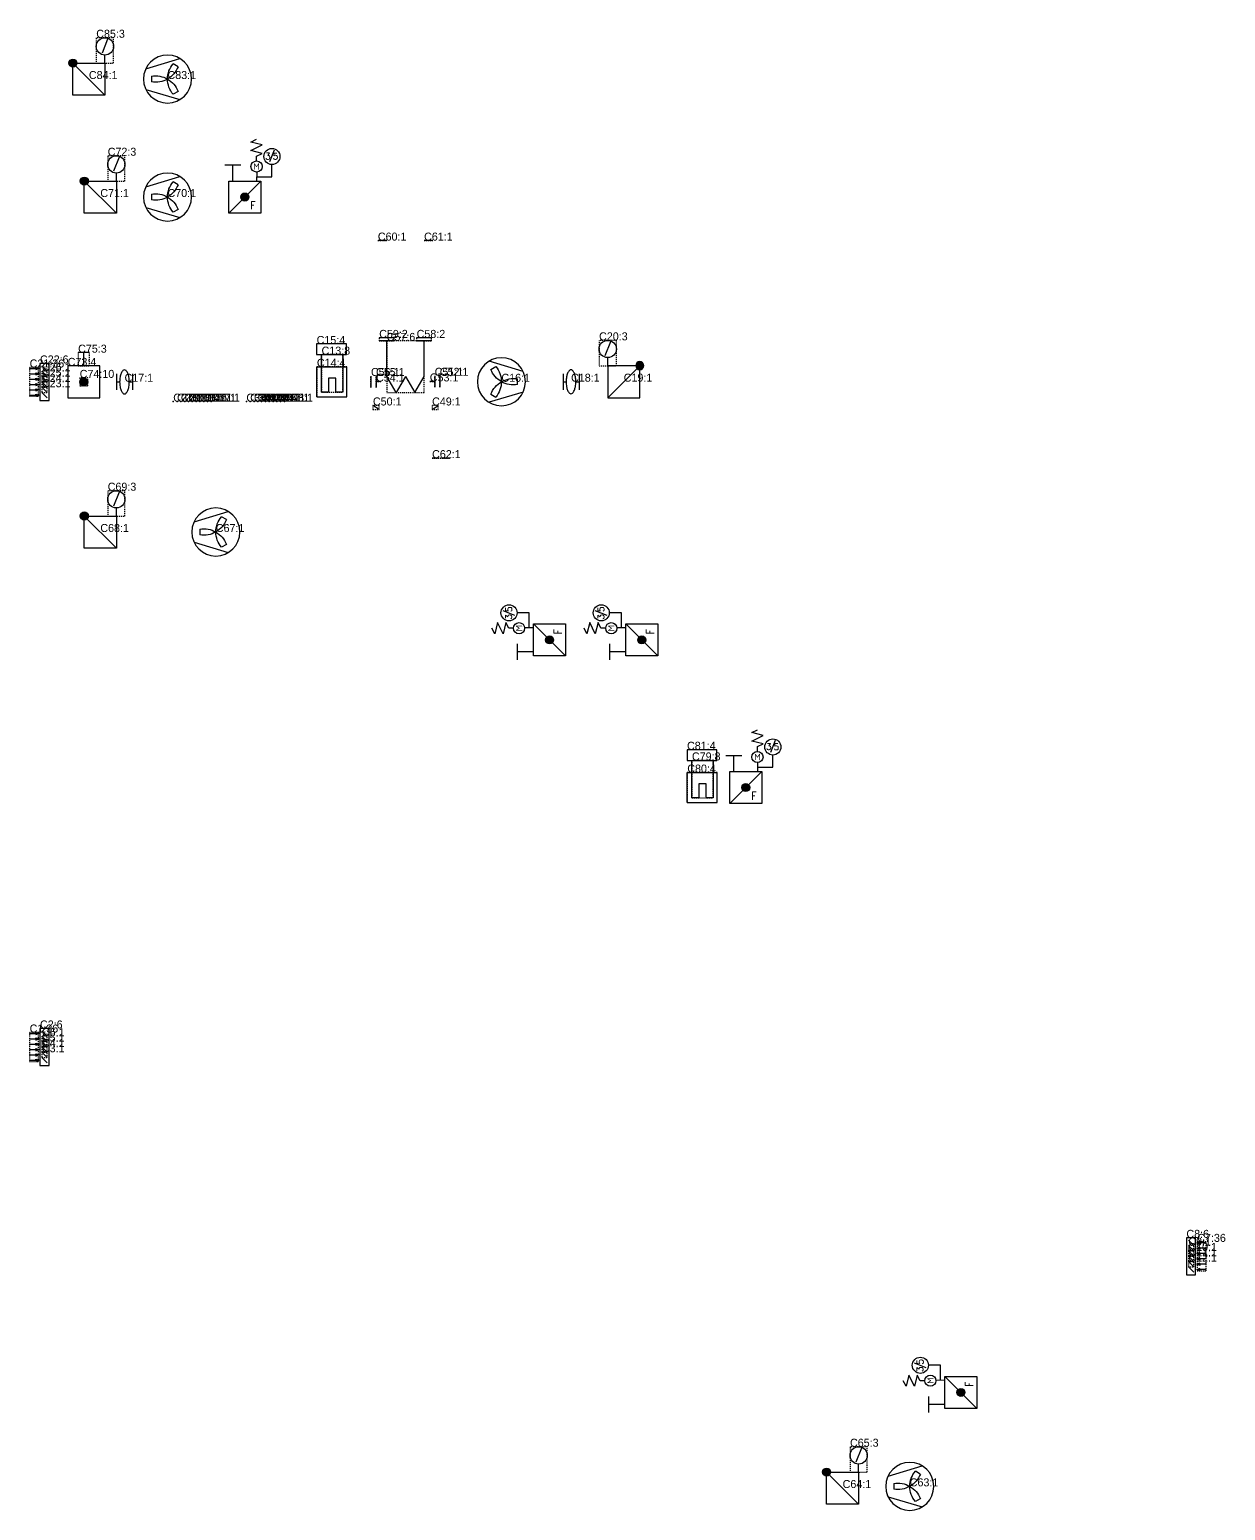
# Model space of a CAD drawing. Header units: metres. Extents: x -1371 to 1516, y -1511 to 574.
# Drawn here: x 220.6 to 594, y 111.1 to 573.6 of the extents above; entities that cross this region are included whole.
import ezdxf
from ezdxf.enums import TextEntityAlignment as Align

# ---------------------------------------------------------------- set-up
doc = ezdxf.new("R2010")
doc.units = ezdxf.units.M
doc.linetypes.add('DASHED', pattern=[0.6, 0.3, -0.3])
doc.linetypes.add('DASHEDX2', pattern=[38.1, 25.4, -12.7])
for name, color, linetype in [('05Basic', 3, 'Continuous'), ('1', 7, 'Continuous'), ('AI_BBOX', 1, 'DASHED'), ('AI_SEG_BBOX', 4, 'DASHED'), ('V-10_fire damper', 3, 'Continuous'), ('通风设备', 3, 'Continuous')]:
    doc.layers.add(name, color=color, linetype=linetype)
doc.styles.add('HZ', font='txt_____.ttf', dxfattribs={"width": 0.7, "bigfont": 'HZTXT'})
doc.styles.add('ISOCP', font='isocpeur.ttf')
doc.styles.add('ROMAND', font='romand__.ttf', dxfattribs={"width": 0.7, "bigfont": 'OCHINESE.shx'})

# ---------------------------------------------------------------- blocks, each defined once
blk = doc.blocks.new('ms1008_k01')
at = {"color": 0, "transparency": 33554687}
for p, q in [((-3.22, 6.77), (-6.42, -3.88)), ((-0.89, 5), (0.91, 5)), ((3.22, 6.77), (6.42, -3.88)), ((-3.86, -3.3), (-4.77, -1.75)), ((3.86, -3.3), (4.77, -1.75))]:
    blk.add_line(p, q, dxfattribs=at)
blk.add_circle((0, 0), 7.5, dxfattribs=at)
for centre, start, end in [((6.5, 3.73), 170.2818, 209.8588), ((-6.49, 3.77), 329.8588, 9.4702), ((0.05, -7.5), 90.369, 129.9804), ((-6.52, 3.71), 290.792, 330.369), ((-0.05, -7.5), 50.0196, 89.631), ((6.52, 3.71), 209.631, 249.208)]:
    blk.add_arc(centre, 7.5, start, end, dxfattribs=at)
blk = doc.blocks.new('ms0221')
at = {"color": 0, "transparency": 33554687}
for p, q in [((-2.5, 2.5), (-2.5, -2.5)), ((2.5, 2.5), (2.5, -2.5)), ((-2.53, -0.03), (-1.53, -0.03)), ((1.47, -0.03), (2.47, -0.03))]:
    blk.add_line(p, q, dxfattribs=at)
for centre, radius, start, end in [((7.86, -0.03), 9.4, 170.6129, 180), ((3.94, 0.62), 5.42, 158.2424, 170.6129), ((1.48, 1.6), 2.77, 136.0636, 158.2424), ((-0.03, 3.06), 0.67, 90, 136.0636), ((-0.03, 3.06), 0.67, 43.9364, 90), ((-1.55, 1.6), 2.77, 21.7576, 43.9364), ((-4.01, 0.62), 5.42, 9.3871, 21.7576), ((-7.93, -0.03), 9.4, 0, 9.3871), ((7.86, -0.03), 9.4, 180, 189.3871), ((3.94, -0.68), 5.42, 189.3871, 201.7576), ((1.48, -1.66), 2.77, 201.7576, 223.9364), ((-0.03, -3.12), 0.67, 223.9364, 270), ((-0.03, -3.12), 0.67, 270, 316.0636), ((-1.55, -1.66), 2.77, 316.0636, 338.2424), ((-4.01, -0.68), 5.42, 338.2424, 350.6129), ((-7.93, -0.03), 9.4, 350.6129, 360)]:
    blk.add_arc(centre, radius, start, end, dxfattribs=at)
blk = doc.blocks.new('ms1821')
at = {"color": 0, "transparency": 33554687}
for p, q in [((-5, 5), (5, -5)), ((-5, 5), (5, 5)), ((-5, -5), (-5, 5)), ((5, 5), (5, -5)), ((5, -5), (-5, -5))]:
    blk.add_line(p, q, dxfattribs=at)
for radius in [1.25, 1.12, 1, 0.875, 0.75, 0.625, 0.5, 0.375, 0.25, 0.125]:
    blk.add_circle((-5, 5), radius, dxfattribs=at)
blk = doc.blocks.new('防火阀vaf')
at = {"color": 3}
for p, q in [((1660.48, 1013.01), (1662.23, 1013.89)), ((1663.98, 1012.14), (1660.48, 1013.01)), ((1660.48, 1010.39), (1663.98, 1012.14)), ((1663.98, 1009.51), (1660.48, 1010.39)), ((1662.23, 1008.64), (1663.98, 1009.51)), ((1662.23, 1007.15), (1662.23, 1008.64)), ((1667.77, 1010.51), (1666.31, 1006.81)), ((1652.32, 1005.87), (1657.32, 1005.87)), ((1654.82, 1000.87), (1654.82, 1005.87)), ((1662.32, 1000.87), (1662.38, 1003.66)), ((1653.57, 1000.87), (1663.57, 1000.87)), ((1653.57, 990.87), (1663.57, 1000.87)), ((1653.57, 990.87), (1653.57, 1000.87)), ((1663.57, 1000.87), (1663.57, 990.87)), ((1663.57, 990.87), (1653.57, 990.87))]:
    blk.add_line(p, q, dxfattribs=at)
at = {"color": 3, "linetype": 'Continuous'}
for p, q in [((1667.03, 1002.19), (1667.03, 1006.02)), ((1662.32, 1002.19), (1667.03, 1002.19))]:
    blk.add_line(p, q, dxfattribs=at)
blk.add_circle((1667.03, 1008.53), 2.51, dxfattribs=at)
at = {"color": 3}
for centre, radius in [((1662.23, 1005.4), 1.75), ((1658.57, 995.87), 1.25), ((1658.57, 995.87), 1.12), ((1658.57, 995.87), 1), ((1658.57, 995.87), 0.875), ((1658.57, 995.87), 0.75), ((1658.57, 995.87), 0.625), ((1658.57, 995.87), 0.5), ((1658.57, 995.87), 0.375), ((1658.57, 995.87), 0.25), ((1658.57, 995.87), 0.125)]:
    blk.add_circle(centre, radius, dxfattribs=at)
at = {"color": 3, "style": 'ROMAND'}
for s, p in [('3', (1665.78, 1008.63)), ('5', (1668.13, 1008.6))]:
    blk.add_text(s, height=2, dxfattribs=at).set_placement(p, align=Align.MIDDLE)
at = {"color": 3, "style": 'ISOCP'}
blk.add_text('M', height=2, rotation=360, dxfattribs=at).set_placement((1662.23, 1005.4), align=Align.MIDDLE)
at = {"color": 3, "style": 'HZ', "width": 0.8}
blk.add_text('F', height=2.46, dxfattribs=at).set_placement((1660.36, 992.04))

msp = doc.modelspace()

# ---------------------------------------------------------------- linework, layer by layer
at = {"color": 3}
for p, q in [((244.97, 570.6), (243.24, 566.2)), ((244.12, 563.15), (244.12, 565.65)), ((248.54, 533.75), (246.81, 529.35)), ((247.69, 526.3), (247.69, 528.8)), ((334.45, 477.31), (329.78, 477.31)), ((334.45, 476.36), (329.78, 476.36)), ((332.12, 465.22), (332.12, 476.36)), ((346.13, 477.31), (341.47, 477.31)), ((346.13, 476.36), (341.47, 476.36)), ((343.8, 465.22), (343.8, 476.36)), ((402, 476.09), (400.27, 471.69)), ((401.15, 468.64), (401.15, 471.14)), ((327.21, 465.41), (327.21, 461.82)), ((328.8, 465.41), (328.8, 461.82)), ((335.04, 460.26), (332.12, 465.22)), ((337.96, 465.22), (335.04, 460.26)), ((337.96, 465.22), (340.88, 460.26)), ((340.88, 460.26), (343.8, 465.22)), ((347.11, 465.47), (347.11, 461.89)), ((348.71, 465.47), (348.71, 461.89)), ((329.73, 454.94), (327.82, 456.21)), ((346.3, 454.94), (348.21, 456.21)), ((248.54, 429.13), (246.81, 424.74)), ((247.69, 421.69), (247.69, 424.19)), ((480.37, 130.57), (478.63, 126.17)), ((479.51, 123.12), (479.51, 125.62))]:
    msp.add_line(p, q, dxfattribs=at)
at = {"color": 3, "linetype": 'DASHEDX2', "ltscale": 0.1}
for p, q in [((332.12, 507.7), (329.36, 507.7)), ((346.56, 507.7), (343.8, 507.7)), ((351.97, 439.76), (346.3, 439.76))]:
    msp.add_line(p, q, dxfattribs=at)
at = {"color": 3}
for centre in [(244.12, 568.35), (247.69, 531.5), (401.15, 473.84), (247.69, 426.89), (479.51, 128.32)]:
    msp.add_circle(centre, 2.7, dxfattribs=at)
for p in [(265.46, 457.4), (266.65, 457.4), (267.84, 457.4), (269.03, 457.4), (270.22, 457.4), (271.4, 457.4), (272.59, 457.4), (273.78, 457.4), (274.97, 457.4), (276.15, 457.4), (277.34, 457.4), (288.3, 457.4), (289.49, 457.4), (290.68, 457.4), (291.86, 457.4), (293.05, 457.4), (294.24, 457.4), (295.43, 457.4), (296.62, 457.4), (297.8, 457.4), (298.99, 457.4), (300.18, 457.4)]:
    msp.add_point(p, dxfattribs=at)
at = {"layer": '1', "color": 3}
for p, q in [((330.33, 463.66), (328.8, 463.66)), ((347.11, 463.72), (345.58, 463.72))]:
    msp.add_line(p, q, dxfattribs=at)
at = {"layer": 'AI_BBOX', "color": 1, "linetype": 'DASHED'}
for p, q in [((329.36, 507.7), (332.12, 507.7)), ((332.12, 507.7), (329.36, 507.7)), ((329.36, 507.7), (329.36, 507.7)), ((332.12, 507.7), (332.12, 507.7)), ((343.8, 507.7), (346.56, 507.7)), ((346.56, 507.7), (343.8, 507.7)), ((343.8, 507.7), (343.8, 507.7)), ((346.56, 507.7), (346.56, 507.7)), ((327.21, 461.82), (327.21, 465.41)), ((327.21, 465.41), (327.21, 465.41)), ((327.21, 465.41), (327.21, 461.82)), ((328.8, 461.82), (328.8, 465.41)), ((328.8, 465.41), (328.8, 465.41)), ((328.8, 465.41), (328.8, 461.82)), ((328.8, 463.66), (330.33, 463.66)), ((330.33, 463.66), (328.8, 463.66)), ((328.8, 463.66), (328.8, 463.66)), ((330.33, 463.66), (330.33, 463.66)), ((345.58, 463.72), (347.11, 463.72)), ((347.11, 463.72), (345.58, 463.72)), ((345.58, 463.72), (345.58, 463.72)), ((347.11, 461.89), (347.11, 465.47)), ((347.11, 465.47), (347.11, 465.47)), ((347.11, 465.47), (347.11, 461.89)), ((347.11, 463.72), (347.11, 463.72)), ((348.71, 461.89), (348.71, 465.47)), ((348.71, 465.47), (348.71, 465.47)), ((348.71, 465.47), (348.71, 461.89)), ((327.21, 461.82), (327.21, 461.82)), ((328.8, 461.82), (328.8, 461.82)), ((347.11, 461.89), (347.11, 461.89)), ((348.71, 461.89), (348.71, 461.89)), ((346.3, 439.76), (351.97, 439.76)), ((351.97, 439.76), (346.3, 439.76)), ((346.3, 439.76), (346.3, 439.76)), ((351.97, 439.76), (351.97, 439.76))]:
    msp.add_line(p, q, dxfattribs=at)
at = {"layer": 'AI_SEG_BBOX', "color": 4, "linetype": 'DASHED'}
for p, q in [((246.82, 571.05), (241.42, 571.05)), ((241.42, 571.05), (241.42, 563.15)), ((246.82, 563.15), (246.82, 571.05)), ((241.42, 563.15), (246.82, 563.15)), ((239.12, 558.15), (239.12, 558.15)), ((239.12, 558.15), (239.12, 558.15)), ((239.12, 558.15), (239.12, 558.15)), ((239.12, 558.15), (239.12, 558.15)), ((263.67, 558.15), (263.67, 558.15)), ((263.67, 558.15), (263.67, 558.15)), ((263.67, 558.15), (263.67, 558.15)), ((263.67, 558.15), (263.67, 558.15)), ((250.39, 534.2), (244.99, 534.2)), ((244.99, 534.2), (244.99, 526.3)), ((250.39, 526.3), (250.39, 534.2)), ((244.99, 526.3), (250.39, 526.3)), ((242.69, 521.3), (242.69, 521.3)), ((242.69, 521.3), (242.69, 521.3)), ((242.69, 521.3), (242.69, 521.3)), ((242.69, 521.3), (242.69, 521.3)), ((263.67, 521.3), (263.67, 521.3)), ((263.67, 521.3), (263.67, 521.3)), ((263.67, 521.3), (263.67, 521.3)), ((263.67, 521.3), (263.67, 521.3)), ((329.36, 507.7), (332.12, 507.7)), ((332.12, 507.7), (329.36, 507.7)), ((329.36, 507.7), (329.36, 507.7)), ((332.12, 507.7), (332.12, 507.7)), ((343.8, 507.7), (346.56, 507.7)), ((346.56, 507.7), (343.8, 507.7)), ((343.8, 507.7), (343.8, 507.7)), ((346.56, 507.7), (346.56, 507.7)), ((334.45, 477.31), (329.78, 477.31)), ((329.78, 477.31), (329.78, 476.36)), ((329.78, 476.36), (334.45, 476.36)), ((343.8, 476.36), (332.12, 476.36)), ((332.12, 476.36), (332.12, 460.26)), ((334.45, 476.36), (334.45, 477.31)), ((346.13, 477.31), (341.47, 477.31)), ((341.47, 477.31), (341.47, 476.36)), ((341.47, 476.36), (346.13, 476.36)), ((343.8, 460.26), (343.8, 476.36)), ((346.13, 476.36), (346.13, 477.31)), ((403.85, 476.54), (398.45, 476.54)), ((398.45, 476.54), (398.45, 468.64)), ((403.85, 468.64), (403.85, 476.54)), ((239.27, 472.7), (235.76, 472.7)), ((235.76, 472.7), (235.76, 468.57)), ((239.27, 468.57), (239.27, 472.7)), ((319.58, 475.41), (310.24, 475.41)), ((310.24, 475.41), (310.24, 472.08)), ((310.24, 472.08), (319.58, 472.08)), ((318.37, 472.08), (311.78, 472.08)), ((311.78, 472.08), (311.78, 460.36)), ((318.37, 460.36), (318.37, 472.08)), ((319.58, 472.08), (319.58, 475.41)), ((223.33, 468.07), (220.61, 468.07)), ((220.61, 468.07), (220.61, 459.07)), ((223.33, 459.07), (223.33, 468.07)), ((226.72, 469.33), (223.84, 469.33)), ((223.84, 469.33), (223.84, 457.81)), ((226.72, 457.81), (226.72, 469.33)), ((242.51, 468.57), (232.51, 468.57)), ((232.51, 468.57), (232.51, 458.57)), ((235.76, 468.57), (239.27, 468.57)), ((242.51, 458.57), (242.51, 468.57)), ((319.62, 468.29), (310.32, 468.29)), ((310.32, 468.29), (310.32, 458.94)), ((319.62, 458.94), (319.62, 468.29)), ((398.45, 468.64), (403.85, 468.64)), ((226.12, 466.9), (224.45, 466.9)), ((224.45, 466.9), (224.45, 465.24)), ((226.12, 465.24), (224.45, 465.24)), ((224.45, 465.24), (224.45, 463.57)), ((224.45, 465.24), (226.12, 465.24)), ((226.12, 463.57), (224.45, 463.57)), ((224.45, 463.57), (224.45, 461.9)), ((224.45, 463.57), (226.12, 463.57)), ((226.12, 465.24), (226.12, 466.9)), ((226.12, 463.57), (226.12, 465.24)), ((226.12, 461.9), (226.12, 463.57)), ((238.76, 464.82), (236.26, 464.82)), ((236.26, 464.82), (236.26, 462.32)), ((238.76, 462.32), (238.76, 464.82)), ((250.26, 463.6), (250.26, 463.6)), ((250.26, 463.6), (250.26, 463.6)), ((250.26, 463.6), (250.26, 463.6)), ((250.26, 463.6), (250.26, 463.6)), ((327.21, 461.82), (327.21, 465.41)), ((327.21, 465.41), (327.21, 465.41)), ((327.21, 465.41), (327.21, 461.82)), ((328.8, 461.82), (328.8, 465.41)), ((328.8, 465.41), (328.8, 465.41)), ((328.8, 465.41), (328.8, 461.82)), ((328.8, 463.66), (330.33, 463.66)), ((330.33, 463.66), (328.8, 463.66)), ((328.8, 463.66), (328.8, 463.66)), ((330.33, 463.66), (330.33, 463.66)), ((345.58, 463.72), (347.11, 463.72)), ((347.11, 463.72), (345.58, 463.72)), ((345.58, 463.72), (345.58, 463.72)), ((347.11, 461.89), (347.11, 465.47)), ((347.11, 465.47), (347.11, 465.47)), ((347.11, 465.47), (347.11, 461.89)), ((347.11, 463.72), (347.11, 463.72)), ((348.71, 461.89), (348.71, 465.47)), ((348.71, 465.47), (348.71, 465.47)), ((348.71, 465.47), (348.71, 461.89)), ((367.95, 463.61), (367.95, 463.61)), ((367.95, 463.61), (367.95, 463.61)), ((367.95, 463.61), (367.95, 463.61)), ((367.95, 463.61), (367.95, 463.61)), ((389.7, 463.64), (389.7, 463.64)), ((389.7, 463.64), (389.7, 463.64)), ((389.7, 463.64), (389.7, 463.64)), ((389.7, 463.64), (389.7, 463.64)), ((406.15, 463.64), (406.15, 463.64)), ((406.15, 463.64), (406.15, 463.64)), ((406.15, 463.64), (406.15, 463.64)), ((406.15, 463.64), (406.15, 463.64)), ((220.61, 459.07), (223.33, 459.07)), ((226.12, 461.9), (224.45, 461.9)), ((224.45, 461.9), (224.45, 460.24)), ((224.45, 461.9), (226.12, 461.9)), ((224.45, 460.24), (226.12, 460.24)), ((226.12, 460.24), (226.12, 461.9)), ((232.51, 458.57), (242.51, 458.57)), ((236.26, 462.32), (238.76, 462.32)), ((310.32, 458.94), (319.62, 458.94)), ((311.78, 460.36), (318.37, 460.36)), ((327.21, 461.82), (327.21, 461.82)), ((328.8, 461.82), (328.8, 461.82)), ((332.12, 460.26), (343.8, 460.26)), ((347.11, 461.89), (347.11, 461.89)), ((348.71, 461.89), (348.71, 461.89)), ((223.84, 457.81), (226.72, 457.81)), ((265.46, 457.4), (265.46, 457.4)), ((265.46, 457.4), (265.46, 457.4)), ((265.46, 457.4), (265.46, 457.4)), ((265.46, 457.4), (265.46, 457.4)), ((266.65, 457.4), (266.65, 457.4)), ((266.65, 457.4), (266.65, 457.4)), ((266.65, 457.4), (266.65, 457.4)), ((266.65, 457.4), (266.65, 457.4)), ((267.84, 457.4), (267.84, 457.4)), ((267.84, 457.4), (267.84, 457.4)), ((267.84, 457.4), (267.84, 457.4)), ((267.84, 457.4), (267.84, 457.4)), ((269.03, 457.4), (269.03, 457.4)), ((269.03, 457.4), (269.03, 457.4)), ((269.03, 457.4), (269.03, 457.4)), ((269.03, 457.4), (269.03, 457.4)), ((270.22, 457.4), (270.22, 457.4)), ((270.22, 457.4), (270.22, 457.4)), ((270.22, 457.4), (270.22, 457.4)), ((270.22, 457.4), (270.22, 457.4)), ((271.4, 457.4), (271.4, 457.4)), ((271.4, 457.4), (271.4, 457.4)), ((271.4, 457.4), (271.4, 457.4)), ((271.4, 457.4), (271.4, 457.4)), ((272.59, 457.4), (272.59, 457.4)), ((272.59, 457.4), (272.59, 457.4)), ((272.59, 457.4), (272.59, 457.4)), ((272.59, 457.4), (272.59, 457.4)), ((273.78, 457.4), (273.78, 457.4)), ((273.78, 457.4), (273.78, 457.4)), ((273.78, 457.4), (273.78, 457.4)), ((273.78, 457.4), (273.78, 457.4)), ((274.97, 457.4), (274.97, 457.4)), ((274.97, 457.4), (274.97, 457.4)), ((274.97, 457.4), (274.97, 457.4)), ((274.97, 457.4), (274.97, 457.4)), ((276.15, 457.4), (276.15, 457.4)), ((276.15, 457.4), (276.15, 457.4)), ((276.15, 457.4), (276.15, 457.4)), ((276.15, 457.4), (276.15, 457.4)), ((277.34, 457.4), (277.34, 457.4)), ((277.34, 457.4), (277.34, 457.4)), ((277.34, 457.4), (277.34, 457.4)), ((277.34, 457.4), (277.34, 457.4)), ((288.3, 457.4), (288.3, 457.4)), ((288.3, 457.4), (288.3, 457.4)), ((288.3, 457.4), (288.3, 457.4)), ((288.3, 457.4), (288.3, 457.4)), ((289.49, 457.4), (289.49, 457.4)), ((289.49, 457.4), (289.49, 457.4)), ((289.49, 457.4), (289.49, 457.4)), ((289.49, 457.4), (289.49, 457.4)), ((290.68, 457.4), (290.68, 457.4)), ((290.68, 457.4), (290.68, 457.4)), ((290.68, 457.4), (290.68, 457.4)), ((290.68, 457.4), (290.68, 457.4)), ((291.86, 457.4), (291.86, 457.4)), ((291.86, 457.4), (291.86, 457.4)), ((291.86, 457.4), (291.86, 457.4)), ((291.86, 457.4), (291.86, 457.4)), ((293.05, 457.4), (293.05, 457.4)), ((293.05, 457.4), (293.05, 457.4)), ((293.05, 457.4), (293.05, 457.4)), ((293.05, 457.4), (293.05, 457.4)), ((294.24, 457.4), (294.24, 457.4)), ((294.24, 457.4), (294.24, 457.4)), ((294.24, 457.4), (294.24, 457.4)), ((294.24, 457.4), (294.24, 457.4)), ((295.43, 457.4), (295.43, 457.4)), ((295.43, 457.4), (295.43, 457.4)), ((295.43, 457.4), (295.43, 457.4)), ((295.43, 457.4), (295.43, 457.4)), ((296.62, 457.4), (296.62, 457.4)), ((296.62, 457.4), (296.62, 457.4)), ((296.62, 457.4), (296.62, 457.4)), ((296.62, 457.4), (296.62, 457.4)), ((297.8, 457.4), (297.8, 457.4)), ((297.8, 457.4), (297.8, 457.4)), ((297.8, 457.4), (297.8, 457.4)), ((297.8, 457.4), (297.8, 457.4)), ((298.99, 457.4), (298.99, 457.4)), ((298.99, 457.4), (298.99, 457.4)), ((298.99, 457.4), (298.99, 457.4)), ((298.99, 457.4), (298.99, 457.4)), ((300.18, 457.4), (300.18, 457.4)), ((300.18, 457.4), (300.18, 457.4)), ((300.18, 457.4), (300.18, 457.4)), ((300.18, 457.4), (300.18, 457.4)), ((329.73, 456.21), (327.82, 456.21)), ((327.82, 456.21), (327.82, 454.94)), ((327.82, 454.94), (329.73, 454.94)), ((329.73, 454.94), (329.73, 456.21)), ((348.21, 456.21), (346.3, 456.21)), ((346.3, 456.21), (346.3, 454.94)), ((346.3, 454.94), (348.21, 454.94)), ((348.21, 454.94), (348.21, 456.21)), ((346.3, 439.76), (351.97, 439.76)), ((351.97, 439.76), (346.3, 439.76)), ((346.3, 439.76), (346.3, 439.76)), ((351.97, 439.76), (351.97, 439.76)), ((250.39, 429.59), (244.99, 429.59)), ((244.99, 429.59), (244.99, 421.69)), ((250.39, 421.69), (250.39, 429.59)), ((244.99, 421.69), (250.39, 421.69)), ((242.69, 416.69), (242.69, 416.69)), ((242.69, 416.69), (242.69, 416.69)), ((242.69, 416.69), (242.69, 416.69)), ((242.69, 416.69), (242.69, 416.69)), ((278.76, 416.69), (278.76, 416.69)), ((278.76, 416.69), (278.76, 416.69)), ((278.76, 416.69), (278.76, 416.69)), ((278.76, 416.69), (278.76, 416.69)), ((435.25, 348.69), (425.91, 348.69)), ((425.91, 348.69), (425.91, 345.35)), ((435.25, 345.35), (435.25, 348.69)), ((425.91, 345.35), (435.25, 345.35)), ((434.04, 345.36), (427.45, 345.36)), ((427.45, 345.36), (427.45, 333.63)), ((434.04, 333.63), (434.04, 345.36)), ((435.29, 341.56), (425.99, 341.56)), ((425.99, 341.56), (425.99, 332.21)), ((435.29, 332.21), (435.29, 341.56)), ((427.45, 333.63), (434.04, 333.63)), ((425.99, 332.21), (435.29, 332.21)), ((223.33, 260.38), (220.61, 260.38)), ((220.61, 260.38), (220.61, 251.38)), ((223.33, 251.38), (223.33, 260.38)), ((226.72, 261.64), (223.84, 261.64)), ((223.84, 261.64), (223.84, 250.12)), ((226.12, 259.21), (224.45, 259.21)), ((224.45, 259.21), (224.45, 257.54)), ((226.12, 257.54), (226.12, 259.21)), ((226.72, 250.12), (226.72, 261.64)), ((226.12, 257.54), (224.45, 257.54)), ((224.45, 257.54), (224.45, 255.88)), ((224.45, 257.54), (226.12, 257.54)), ((226.12, 255.88), (224.45, 255.88)), ((224.45, 255.88), (224.45, 254.21)), ((224.45, 255.88), (226.12, 255.88)), ((226.12, 255.88), (226.12, 257.54)), ((226.12, 254.21), (226.12, 255.88)), ((220.61, 251.38), (223.33, 251.38)), ((223.84, 250.12), (226.72, 250.12)), ((226.12, 254.21), (224.45, 254.21)), ((224.45, 254.21), (224.45, 252.54)), ((224.45, 254.21), (226.12, 254.21)), ((224.45, 252.54), (226.12, 252.54)), ((226.12, 252.54), (226.12, 254.21)), ((584.75, 196.25), (581.87, 196.25)), ((581.87, 196.25), (581.87, 184.73)), ((584.75, 184.73), (584.75, 196.25)), ((587.99, 194.99), (585.26, 194.99)), ((585.26, 194.99), (585.26, 185.99)), ((587.99, 185.99), (587.99, 194.99)), ((584.14, 193.82), (582.48, 193.82)), ((582.48, 193.82), (582.48, 192.16)), ((582.48, 192.16), (584.14, 192.16)), ((584.14, 192.16), (582.48, 192.16)), ((582.48, 192.16), (582.48, 190.49)), ((582.48, 190.49), (584.14, 190.49)), ((584.14, 190.49), (582.48, 190.49)), ((582.48, 190.49), (582.48, 188.82)), ((584.14, 192.16), (584.14, 193.82)), ((584.14, 190.49), (584.14, 192.16)), ((584.14, 188.82), (584.14, 190.49)), ((582.48, 188.82), (584.14, 188.82)), ((584.14, 188.82), (582.48, 188.82)), ((582.48, 188.82), (582.48, 187.16)), ((582.48, 187.16), (584.14, 187.16)), ((584.14, 187.16), (584.14, 188.82)), ((585.26, 185.99), (587.99, 185.99)), ((581.87, 184.73), (584.75, 184.73)), ((482.21, 131.02), (476.81, 131.02)), ((476.81, 131.02), (476.81, 123.12)), ((482.21, 123.12), (482.21, 131.02)), ((476.81, 123.12), (482.21, 123.12)), ((474.51, 118.12), (474.51, 118.12)), ((474.51, 118.12), (474.51, 118.12)), ((474.51, 118.12), (474.51, 118.12)), ((474.51, 118.12), (474.51, 118.12)), ((495.47, 118.64), (495.47, 118.64)), ((495.47, 118.64), (495.47, 118.64)), ((495.47, 118.64), (495.47, 118.64)), ((495.47, 118.64), (495.47, 118.64))]:
    msp.add_line(p, q, dxfattribs=at)
at = {"layer": '通风设备', "color": 3}
for p, q in [((237.51, 472.7), (235.76, 472.7)), ((237.51, 468.57), (237.51, 472.7)), ((239.27, 472.7), (237.51, 472.7)), ((311.78, 460.36), (311.78, 471.79)), ((318.37, 472.08), (318.37, 460.36)), ((220.61, 467.74), (223.33, 467.74)), ((222.5, 467.74), (222.5, 468.07)), ((222.5, 468.07), (223.33, 467.74)), ((222.5, 467.4), (223.33, 467.74)), ((222.5, 467.74), (222.5, 467.4)), ((226.72, 469.33), (223.84, 469.33)), ((223.84, 469.33), (223.84, 457.81)), ((224.45, 468.57), (226.12, 466.9)), ((226.72, 457.81), (226.72, 469.33)), ((310.32, 458.94), (310.32, 468.29)), ((310.32, 468.29), (319.62, 468.29)), ((319.62, 458.94), (319.62, 468.29)), ((220.61, 466.07), (223.33, 466.07)), ((220.61, 464.4), (223.33, 464.4)), ((220.61, 462.74), (223.33, 462.74)), ((222.5, 466.4), (223.33, 466.07)), ((222.5, 466.07), (222.5, 466.4)), ((222.5, 465.74), (223.33, 466.07)), ((222.5, 466.07), (222.5, 465.74)), ((222.5, 464.4), (222.5, 464.74)), ((222.5, 464.74), (223.33, 464.4)), ((222.5, 464.07), (223.33, 464.4)), ((222.5, 464.4), (222.5, 464.07)), ((222.5, 463.07), (223.33, 462.74)), ((222.5, 462.74), (222.5, 463.07)), ((222.5, 462.4), (223.33, 462.74)), ((222.5, 462.74), (222.5, 462.4)), ((224.45, 466.9), (226.12, 465.24)), ((224.45, 465.24), (226.12, 463.57)), ((224.45, 463.57), (226.12, 461.9)), ((313.91, 464.73), (313.91, 460.36)), ((316.2, 464.73), (313.91, 464.73)), ((316.2, 460.36), (316.2, 464.73)), ((220.61, 461.07), (223.33, 461.07)), ((220.61, 459.4), (223.33, 459.4)), ((222.5, 461.07), (222.5, 461.4)), ((222.5, 461.4), (223.33, 461.07)), ((222.5, 460.74), (223.33, 461.07)), ((222.5, 461.07), (222.5, 460.74)), ((222.5, 459.4), (222.5, 459.74)), ((222.5, 459.74), (223.33, 459.4)), ((222.5, 459.07), (223.33, 459.4)), ((222.5, 459.4), (222.5, 459.07)), ((224.45, 461.9), (226.12, 460.24)), ((224.45, 460.24), (226.12, 458.57)), ((310.32, 458.94), (319.62, 458.94)), ((313.91, 460.36), (311.78, 460.36)), ((318.37, 460.36), (316.2, 460.36)), ((223.84, 457.81), (226.72, 457.81)), ((427.45, 333.63), (427.45, 345.06)), ((434.04, 345.36), (434.04, 333.63)), ((425.99, 332.21), (425.99, 341.56)), ((425.99, 341.56), (435.29, 341.56)), ((429.58, 338), (429.58, 333.63)), ((431.87, 338), (429.58, 338)), ((431.87, 333.63), (431.87, 338)), ((435.29, 332.21), (435.29, 341.56)), ((429.58, 333.63), (427.45, 333.63)), ((434.04, 333.63), (431.87, 333.63)), ((425.99, 332.21), (435.29, 332.21)), ((220.61, 260.04), (223.33, 260.04)), ((222.5, 260.04), (222.5, 260.38)), ((222.5, 260.38), (223.33, 260.04)), ((222.5, 259.71), (223.33, 260.04)), ((222.5, 260.04), (222.5, 259.71)), ((226.72, 261.64), (223.84, 261.64)), ((223.84, 261.64), (223.84, 250.12)), ((224.45, 260.88), (226.12, 259.21)), ((224.45, 259.21), (226.12, 257.54)), ((226.72, 250.12), (226.72, 261.64)), ((220.61, 258.38), (223.33, 258.38)), ((220.61, 256.71), (223.33, 256.71)), ((220.61, 255.04), (223.33, 255.04)), ((222.5, 258.71), (223.33, 258.38)), ((222.5, 258.38), (222.5, 258.71)), ((222.5, 258.04), (223.33, 258.38)), ((222.5, 258.38), (222.5, 258.04)), ((222.5, 256.71), (222.5, 257.04)), ((222.5, 257.04), (223.33, 256.71)), ((222.5, 256.38), (223.33, 256.71)), ((222.5, 256.71), (222.5, 256.38)), ((222.5, 255.38), (223.33, 255.04)), ((222.5, 255.04), (222.5, 255.38)), ((222.5, 254.71), (223.33, 255.04)), ((222.5, 255.04), (222.5, 254.71)), ((224.45, 257.54), (226.12, 255.88)), ((224.45, 255.88), (226.12, 254.21)), ((220.61, 253.38), (223.33, 253.38)), ((220.61, 251.71), (223.33, 251.71)), ((222.5, 253.38), (222.5, 253.71)), ((222.5, 253.71), (223.33, 253.38)), ((222.5, 253.04), (223.33, 253.38)), ((222.5, 253.38), (222.5, 253.04)), ((222.5, 251.71), (222.5, 252.04)), ((222.5, 252.04), (223.33, 251.71)), ((222.5, 251.38), (223.33, 251.71)), ((222.5, 251.71), (222.5, 251.38)), ((223.84, 250.12), (226.72, 250.12)), ((224.45, 254.21), (226.12, 252.54)), ((224.45, 252.54), (226.12, 250.88)), ((584.75, 196.25), (581.87, 196.25)), ((581.87, 196.25), (581.87, 184.73)), ((584.14, 193.82), (582.48, 195.49)), ((584.75, 184.73), (584.75, 196.25)), ((586.1, 194.99), (585.26, 194.66)), ((587.99, 194.66), (585.26, 194.66)), ((586.1, 194.32), (585.26, 194.66)), ((586.1, 194.66), (586.1, 194.99)), ((586.1, 194.66), (586.1, 194.32)), ((584.14, 192.16), (582.48, 193.82)), ((584.14, 190.49), (582.48, 192.16)), ((584.14, 188.82), (582.48, 190.49)), ((586.1, 193.32), (585.26, 192.99)), ((587.99, 192.99), (585.26, 192.99)), ((586.1, 192.66), (585.26, 192.99)), ((586.1, 191.66), (585.26, 191.32)), ((587.99, 191.32), (585.26, 191.32)), ((586.1, 190.99), (585.26, 191.32)), ((586.1, 189.99), (585.26, 189.66)), ((587.99, 189.66), (585.26, 189.66)), ((586.1, 189.32), (585.26, 189.66)), ((586.1, 192.99), (586.1, 193.32)), ((586.1, 192.99), (586.1, 192.66)), ((586.1, 191.32), (586.1, 191.66)), ((586.1, 191.32), (586.1, 190.99)), ((586.1, 189.66), (586.1, 189.99)), ((586.1, 189.66), (586.1, 189.32)), ((584.14, 187.16), (582.48, 188.82)), ((584.14, 185.49), (582.48, 187.16)), ((586.1, 188.32), (585.26, 187.99)), ((587.99, 187.99), (585.26, 187.99)), ((586.1, 187.66), (585.26, 187.99)), ((586.1, 186.66), (585.26, 186.32)), ((587.99, 186.32), (585.26, 186.32)), ((586.1, 185.99), (585.26, 186.32)), ((586.1, 187.99), (586.1, 188.32)), ((586.1, 187.99), (586.1, 187.66)), ((586.1, 186.32), (586.1, 186.66)), ((586.1, 186.32), (586.1, 185.99)), ((581.87, 184.73), (584.75, 184.73))]:
    msp.add_line(p, q, dxfattribs=at)
at = {"layer": '通风设备'}
for p, q in [((319.58, 475.41), (310.24, 475.41)), ((310.24, 475.41), (310.24, 472.08)), ((310.24, 472.08), (319.58, 472.08)), ((311.78, 471.79), (311.78, 472.08)), ((319.58, 472.08), (319.58, 475.41)), ((435.25, 348.69), (425.91, 348.69)), ((425.91, 348.69), (425.91, 345.35)), ((435.25, 345.35), (435.25, 348.69)), ((425.91, 345.35), (435.25, 345.35)), ((427.45, 345.06), (427.45, 345.36))]:
    msp.add_line(p, q, dxfattribs=at)
at = {"layer": '通风设备', "color": 3, "linetype": 'Continuous'}
for p, q in [((232.51, 468.57), (232.51, 458.57)), ((242.51, 468.57), (232.51, 468.57)), ((242.51, 458.57), (242.51, 468.57)), ((232.51, 458.57), (242.51, 458.57))]:
    msp.add_line(p, q, dxfattribs=at)
for radius in [1.25, 1.12, 1, 0.875, 0.75, 0.625, 0.5, 0.375, 0.25, 0.125]:
    msp.add_circle((237.51, 463.57), radius, dxfattribs=at)
at = {"layer": '通风设备', "color": 3}
for p in [(223.33, 467.74), (223.33, 466.07), (223.33, 464.4), (223.33, 462.74), (223.33, 461.07), (223.33, 459.4), (223.33, 260.04), (223.33, 258.38), (223.33, 256.71), (223.33, 255.04), (223.33, 253.38), (223.33, 251.71), (585.26, 194.66), (585.26, 192.99), (585.26, 191.32), (585.26, 189.66), (585.26, 187.99), (585.26, 186.32)]:
    msp.add_point(p, dxfattribs=at)

# ---------------------------------------------------------------- block references
at = {"color": 3, "xscale": -1}
for p, rotation in [((263.67, 558.15), 90), ((263.67, 521.3), 90), ((367.95, 463.61), 270), ((278.76, 416.69), 90), ((495.47, 118.64), 90)]:
    msp.add_blockref('ms1008_k01', p, dxfattribs=dict(at, rotation=rotation))
at = {"layer": '05Basic', "color": 3}
for name, p in [('ms1821', (239.12, 558.15)), ('ms1821', (242.69, 521.3)), ('ms0221', (250.26, 463.6)), ('ms0221', (389.7, 463.64)), ('ms1821', (242.69, 416.69)), ('ms1821', (474.51, 118.12))]:
    msp.add_blockref(name, p, dxfattribs=at)
at = {"layer": '05Basic', "color": 3, "xscale": -1}
msp.add_blockref('ms1821', (406.15, 463.64), dxfattribs=at)
at = {"layer": 'V-10_fire damper', "linetype": 'Continuous'}
for p in [(-1370.75, -474.56), (-1214.32, -658.98)]:
    msp.add_blockref('防火阀vaf', p, dxfattribs=at)
at = {"layer": 'V-10_fire damper', "linetype": 'Continuous', "rotation": 90}
for p in [(1378.85, -1275.58), (1407.66, -1275.58), (1507.31, -1510.58)]:
    msp.add_blockref('防火阀vaf', p, dxfattribs=at)

# ---------------------------------------------------------------- texts
at = {"layer": 'AI_SEG_BBOX', "color": 4}
for s, p in [('C85:3', (241.42, 571.05)), ('C84:1', (239.12, 558.15)), ('C83:1', (263.67, 558.15)), ('C72:3', (244.99, 534.2)), ('C71:1', (242.69, 521.3)), ('C70:1', (263.67, 521.3)), ('C60:1', (329.36, 507.7)), ('C61:1', (343.8, 507.7)), ('C15:4', (310.24, 475.41)), ('C59:2', (329.78, 477.31)), ('C57:6', (332.12, 476.36)), ('C58:2', (341.47, 477.31)), ('C20:3', (398.45, 476.54)), ('C22:6', (223.84, 469.33)), ('C75:3', (235.76, 472.7)), ('C13:8', (311.78, 472.08)), ('C21:36', (220.61, 468.07)), ('C26:1', (224.45, 466.9)), ('C25:1', (224.45, 465.24)), ('C73:4', (232.51, 468.57)), ('C74:10', (236.26, 464.82)), ('C14:4', (310.32, 468.29)), ('C56:1', (327.21, 465.41)), ('C55:1', (328.8, 465.41)), ('C51:1', (347.11, 465.47)), ('C52:1', (348.71, 465.47)), ('C24:1', (224.45, 463.57)), ('C23:1', (224.45, 461.9)), ('C17:1', (250.26, 463.6)), ('C54:1', (328.8, 463.66)), ('C53:1', (345.58, 463.72)), ('C16:1', (367.95, 463.61)), ('C18:1', (389.7, 463.64)), ('C19:1', (406.15, 463.64)), ('C27:1', (265.46, 457.4)), ('C28:1', (266.65, 457.4)), ('C29:1', (267.84, 457.4)), ('C30:1', (269.03, 457.4)), ('C31:1', (270.22, 457.4)), ('C32:1', (271.4, 457.4)), ('C33:1', (272.59, 457.4)), ('C34:1', (273.78, 457.4)), ('C35:1', (274.97, 457.4)), ('C36:1', (276.15, 457.4)), ('C37:1', (277.34, 457.4)), ('C38:1', (288.3, 457.4)), ('C39:1', (289.49, 457.4)), ('C40:1', (290.68, 457.4)), ('C41:1', (291.86, 457.4)), ('C42:1', (293.05, 457.4)), ('C43:1', (294.24, 457.4)), ('C44:1', (295.43, 457.4)), ('C45:1', (296.62, 457.4)), ('C46:1', (297.8, 457.4)), ('C47:1', (298.99, 457.4)), ('C48:1', (300.18, 457.4)), ('C50:1', (327.82, 456.21)), ('C49:1', (346.3, 456.21)), ('C62:1', (346.3, 439.76)), ('C69:3', (244.99, 429.59)), ('C68:1', (242.69, 416.69)), ('C67:1', (278.76, 416.69)), ('C81:4', (425.91, 348.69)), ('C79:8', (427.45, 345.36)), ('C80:4', (425.99, 341.56)), ('C2:6', (223.84, 261.64)), ('C1:36', (220.61, 260.38)), ('C6:1', (224.45, 259.21)), ('C5:1', (224.45, 257.54)), ('C4:1', (224.45, 255.88)), ('C3:1', (224.45, 254.21)), ('C8:6', (581.87, 196.25)), ('C9:1', (582.48, 193.82)), ('C10:1', (582.48, 192.16)), ('C7:36', (585.26, 194.99)), ('C11:1', (582.48, 190.49)), ('C12:1', (582.48, 188.82)), ('C65:3', (476.81, 131.02)), ('C64:1', (474.51, 118.12)), ('C63:1', (495.47, 118.64))]:
    msp.add_text(s, height=2.5, dxfattribs=at).set_placement(p)

doc.saveas('drawing.dxf')
